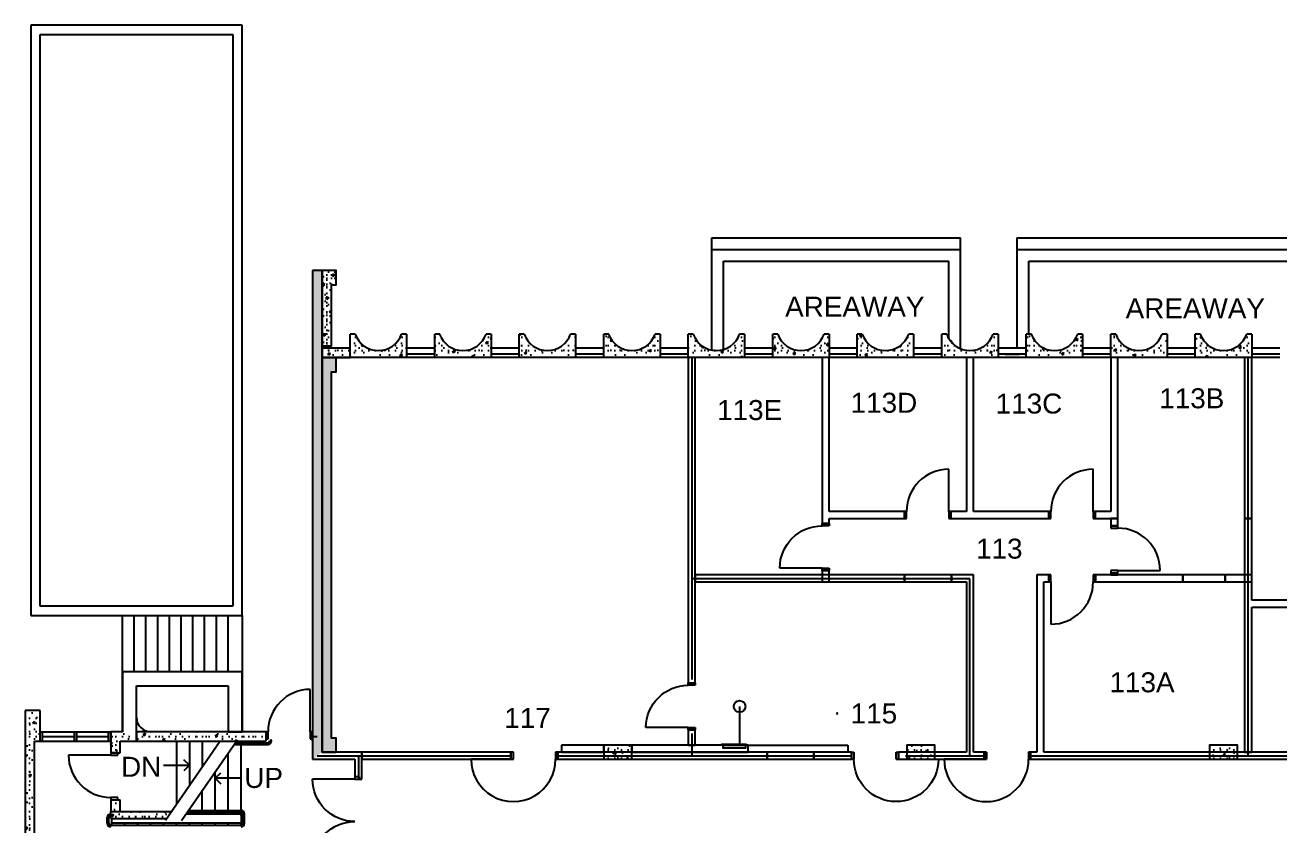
# Model space of a CAD drawing. Header units: inches. Extents: x -627 to 1864, y -404 to 1367.
# Drawn here: x -627 to 442, y 64 to 746 of the extents above; entities that cross this region are included whole.
import ezdxf

# ---------------------------------------------------------------- set-up
doc = ezdxf.new("R2010")
doc.units = ezdxf.units.IN
doc.header["$MEASUREMENT"] = 0
doc.linetypes.add('DASHED 2', pattern=[13.44, 7.68, -5.76])
for name, color, linetype in [('_EWA 95% DWG', 7, 'Continuous'), ('A-DOOR', 4, 'Continuous'), ('A-FILL-RATINGS', 7, 'Continuous'), ('A-GLAZ', 3, 'Continuous'), ('A-HATCH', 7, 'Continuous'), ('A-PFLR-HRAL', 4, 'Continuous'), ('A-PFLR-NOTE', 3, 'Continuous'), ('A-PFLR-STRS', 4, 'Continuous'), ('A-WALL', 5, 'Continuous'), ('A-WALL-PATT', 1, 'Continuous'), ('S-COLS', 6, 'Continuous')]:
    doc.layers.add(name, color=color, linetype=linetype)
doc.styles.add('Arial', font='ARIAL.TTF')
doc.linetypes.add('1 HR RATED', pattern='A,0,[1,BI-11.Shx,S=0.091429,R=0,X=0,Y=0],-14.4,0', length=14.4)
doc.linetypes.add('2 HR RATED', pattern='A,0,[2,BI-11.Shx,S=0.091429,R=0,X=0,Y=0],-14.4,0', length=14.4)
pattern_1 = [(45, (0, 0), (-14.4655, 14.4655), [1.9685, -9.84252]), (45, (-3.057, 11.409), (-14.4655, 14.4655), [1.9685, -9.84252]), (105, (0, 0), (19.7602, 5.29474), [1.9685, -9.84252]), (105, (8.352, 8.352), (19.7602, 5.29474), [1.9685, -9.84252]), (165, (1.392, 1.392), (5.29474, 19.7602), [1.9685, -9.84252]), (165, (9.744, 9.744), (5.29474, 19.7602), [1.9685, -9.84252]), (45, (-1.392, 1.392), (-2.783885, 2.783885), [0, -3.937008, 0, -5.905512]), (90, (-3e-16, 2.784), (-3.937008, 0), [0, -2.952756, 0, -4.92126])]
pattern_2 = [(45, (0, 0), (-20.8303, 20.8303), [1.8425, -15.16535]), (45, (-4.402, 16.428), (-20.8303, 20.8303), [1.8425, -15.16535]), (105, (0, 0), (28.4547, 7.6244), [1.8425, -15.16535]), (105, (12.026, 12.026), (28.4547, 7.6244), [1.8425, -15.16535]), (165, (1.303, 1.303), (7.6244, 28.4547), [1.8425, -15.16535]), (165, (13.33, 13.33), (7.6244, 28.4547), [1.8425, -15.16535]), (45, (-2.0044, 2.0044), (-4.008794, 4.008794), [0, -5.66929, 0, -8.503937]), (90, (-3e-16, 4.009), (-5.66929, 0), [0, -4.25197, 0, -7.086614])]

# ---------------------------------------------------------------- blocks, each defined once
blk = doc.blocks.new('D1 Metal_184')
at = {"color": 0, "linetype": 'ByBlock'}
for p, q in [((-18, 0), (-20, 0)), ((-20, 0), (-20, -6)), ((-18, -6), (-18, 0)), ((20, 0), (18, 0)), ((18, 0), (18, -6)), ((18, 0), (54, 0)), ((20, -6), (20, 0)), ((-20, -6), (-18, -6)), ((18, -6), (20, -6))]:
    blk.add_line(p, q, dxfattribs=at)
blk.add_arc((18, 0), 36, 0, 180, dxfattribs=at)
blk = doc.blocks.new('D1 Metal_365')
at = {"color": 0, "linetype": 'ByBlock'}
for p, q in [((18, 0), (18, 36)), ((-18, 0), (-20, 0)), ((-20, 0), (-20, -6)), ((-18, -6), (-18, 0)), ((20, 0), (18, 0)), ((18, 0), (18, -6)), ((20, -6), (20, 0)), ((-20, -6), (-18, -6)), ((18, -6), (20, -6))]:
    blk.add_line(p, q, dxfattribs=at)
blk.add_arc((18, 0), 36, 90, 180, dxfattribs=at)
blk = doc.blocks.new('D1 Metal_258')
at = {"color": 0, "linetype": 'ByBlock'}
for p, q in [((-18, 0), (-20, 0)), ((-20, 0), (-20, -6)), ((-18, -6), (-18, 0)), ((20, 0), (18, 0)), ((18, 0), (18, -6)), ((18, 0), (54, 0)), ((20, -6), (20, 0)), ((-20, -6), (-18, -6)), ((18, -6), (20, -6))]:
    blk.add_line(p, q, dxfattribs=at)
blk.add_arc((18, 0), 36, 0, 180, dxfattribs=at)
blk = doc.blocks.new('D1 Metal_336')
at = {"color": 0, "linetype": 'ByBlock'}
for p, q in [((18, 0), (18, 36)), ((-18, 0), (-20, 0)), ((-20, 0), (-20, -6)), ((-18, -6), (-18, 0)), ((20, 0), (18, 0)), ((18, 0), (18, -6)), ((20, -6), (20, 0)), ((-20, -6), (-18, -6)), ((18, -6), (20, -6))]:
    blk.add_line(p, q, dxfattribs=at)
blk.add_arc((18, 0), 36, 90, 180, dxfattribs=at)
blk = doc.blocks.new('D1 Metal_269')
at = {"color": 0, "linetype": 'ByBlock'}
for p, q in [((18, 0), (18, 36)), ((-18, 0), (-20, 0)), ((-20, 0), (-20, -6)), ((-18, -6), (-18, 0)), ((20, 0), (18, 0)), ((18, 0), (18, -6)), ((20, -6), (20, 0)), ((-20, -6), (-18, -6)), ((18, -6), (20, -6))]:
    blk.add_line(p, q, dxfattribs=at)
blk.add_arc((18, 0), 36, 90, 180, dxfattribs=at)
blk = doc.blocks.new('D2 Metal_64')
at = {"color": 0, "linetype": 'ByBlock'}
for p, q in [((-36, 0), (-36, 36)), ((36, 0), (36, 36)), ((-38, 0), (-36, 0)), ((-38, -4), (-38, 0)), ((-36, 0), (-36, -4)), ((38, 0), (36, 0)), ((36, 0), (36, -4)), ((38, -4), (38, 0)), ((-36, -4), (-38, -4)), ((36, -4), (38, -4))]:
    blk.add_line(p, q, dxfattribs=at)
for centre, start, end in [((-36, 0), 0, 90), ((36, 0), 90, 180)]:
    blk.add_arc(centre, 36, start, end, dxfattribs=at)
blk = doc.blocks.new('D1 Metal_193')
at = {"color": 0, "linetype": 'ByBlock'}
for p, q in [((18, 0), (18, 36)), ((-18, 0), (-20, 0)), ((-20, 0), (-20, -6)), ((-18, -6), (-18, 0)), ((20, 0), (18, 0)), ((18, 0), (18, -6)), ((20, -6), (20, 0)), ((-20, -6), (-18, -6)), ((18, -6), (20, -6))]:
    blk.add_line(p, q, dxfattribs=at)
blk.add_arc((18, 0), 36, 90, 180, dxfattribs=at)
blk = doc.blocks.new('D1 Metal_230')
at = {"color": 0, "linetype": 'ByBlock'}
for p, q in [((18, 0), (18, 36)), ((-18, 0), (-20, 0)), ((-20, 0), (-20, -6)), ((-18, -6), (-18, 0)), ((20, 0), (18, 0)), ((18, 0), (18, -6)), ((20, -6), (20, 0)), ((-20, -6), (-18, -6)), ((18, -6), (20, -6))]:
    blk.add_line(p, q, dxfattribs=at)
blk.add_arc((18, 0), 36, 90, 180, dxfattribs=at)
blk = doc.blocks.new('D1 Metal_198')
at = {"color": 0, "linetype": 'ByBlock'}
for p, q in [((18, 0), (18, 36)), ((-18, 0), (-20, 0)), ((-20, 0), (-20, -6)), ((-18, -6), (-18, 0)), ((20, 0), (18, 0)), ((18, 0), (18, -6)), ((20, -6), (20, 0)), ((-20, -6), (-18, -6)), ((18, -6), (20, -6))]:
    blk.add_line(p, q, dxfattribs=at)
blk.add_arc((18, 0), 36, 90, 180, dxfattribs=at)
blk = doc.blocks.new('D1 Metal_298')
at = {"color": 0, "linetype": 'ByBlock'}
for p, q in [((18, 0), (18, 36)), ((-18, 0), (-20, 0)), ((-20, 0), (-20, -6)), ((-18, -6), (-18, 0)), ((20, 0), (18, 0)), ((18, 0), (18, -6)), ((20, -6), (20, 0)), ((-20, -6), (-18, -6)), ((18, -6), (20, -6))]:
    blk.add_line(p, q, dxfattribs=at)
blk.add_arc((18, 0), 36, 90, 180, dxfattribs=at)
blk = doc.blocks.new('D1 Metal_299')
at = {"color": 0, "linetype": 'ByBlock'}
for p, q in [((18, 0), (18, 36)), ((-18, 0), (-20, 0)), ((-20, 0), (-20, -6)), ((-18, -6), (-18, 0)), ((20, 0), (18, 0)), ((18, 0), (18, -6)), ((20, -6), (20, 0)), ((-20, -6), (-18, -6)), ((18, -6), (20, -6))]:
    blk.add_line(p, q, dxfattribs=at)
blk.add_arc((18, 0), 36, 90, 180, dxfattribs=at)

msp = doc.modelspace()

# ---------------------------------------------------------------- hatches: boundary and pattern name
at = {"layer": 'A-HATCH'}
h = msp.add_hatch(dxfattribs=at)
h.set_pattern_fill('DOTS', color=256, style=0, pattern_type=2)
h.set_pattern_definition([(212, (0, 0), (-0.231646, 2.434704), [0, -2.1875])])
h.paths.add_polyline_path([(-155, 444, 1), (-155, 442.7, 1)], flags=0)
at = {"layer": 'A-WALL'}
h = msp.add_hatch(dxfattribs=at)
h.set_pattern_fill('LIGHTWEIGHT_CONCRETE', color=256, style=0, pattern_type=2)
h.set_pattern_definition(pattern_2)
h.paths.add_polyline_path([(-341, 474.9, -0.113517), (-346, 482.8), (-350.3, 482.8), (-350.3, 462.8), (-341, 462.8)], flags=0)
h = msp.add_hatch(dxfattribs=at)
h.set_pattern_fill('LIGHTWEIGHT_CONCRETE', color=256, style=0, pattern_type=2)
h.set_pattern_definition(pattern_2)
h.paths.add_polyline_path([(-374.3, 462.8), (-350.3, 462.8), (-350.3, 470.8), (-374.3, 470.8)], flags=0)
h = msp.add_hatch(dxfattribs=at)
h.set_pattern_fill('LIGHTWEIGHT_CONCRETE', color=256, style=0, pattern_type=2)
h.set_pattern_definition(pattern_2)
h.paths.add_polyline_path([(-627.3, 162.3), (-627.3, 136.3), (-614.3, 136.3), (-614.3, 162.3)], flags=0)
at = {"layer": 'A-WALL-PATT'}
h = msp.add_hatch(dxfattribs=at)
h.set_pattern_fill('LIGHTWEIGHT_CONCRETE', color=256, style=0, pattern_type=2)
h.set_pattern_definition(pattern_2)
h.paths.add_polyline_path([(-382.3, 536.8), (-382.3, 120.8), (-374.3, 126.8), (-374.3, 536.8)], flags=0)
h = msp.add_hatch(dxfattribs=at)
h.set_pattern_fill('STRUCTURAL_CONCRETE', color=256, style=0, pattern_type=2)
h.set_pattern_definition(pattern_1)
h.paths.add_polyline_path([(-374.3, 536.8), (-374.3, 472.8), (-366.3, 472.8), (-366.3, 524.8), (-362.3, 524.8), (-362.3, 536.8)], flags=0)
h = msp.add_hatch(dxfattribs=at)
h.set_pattern_fill('LIGHTWEIGHT_CONCRETE', color=256, style=0, pattern_type=2)
h.set_pattern_definition(pattern_2)
h.paths.add_polyline_path([(-306.5, 482.8), (-302.3, 482.8), (-302.3, 462.8), (-341, 462.8), (-341, 474.9, 0.549484)], flags=0)
h = msp.add_hatch(dxfattribs=at)
h.set_pattern_fill('LIGHTWEIGHT_CONCRETE', color=256, style=0, pattern_type=2)
h.set_pattern_definition(pattern_2)
h.paths.add_polyline_path([(-234.5, 482.8), (-230.3, 482.8), (-230.3, 462.8), (-278.3, 462.8), (-278.3, 482.8), (-274, 482.8, 0.707107)], flags=0)
h = msp.add_hatch(dxfattribs=at)
h.set_pattern_fill('LIGHTWEIGHT_CONCRETE', color=256, style=0, pattern_type=2)
h.set_pattern_definition(pattern_2)
h.paths.add_polyline_path([(-162.5, 482.8), (-158.3, 482.8), (-158.3, 462.8), (-206.3, 462.8), (-206.3, 482.8), (-202, 482.8, 0.707107)], flags=0)
h = msp.add_hatch(dxfattribs=at)
h.set_pattern_fill('LIGHTWEIGHT_CONCRETE', color=256, style=0, pattern_type=2)
h.set_pattern_definition(pattern_2)
h.paths.add_polyline_path([(-134.3, 462.8), (-134.3, 482.8), (-130, 482.8, 0.707107), (-90.5, 482.8), (-86.3, 482.8), (-86.3, 462.8)], flags=0)
h = msp.add_hatch(dxfattribs=at)
h.set_pattern_fill('LIGHTWEIGHT_CONCRETE', color=256, style=0, pattern_type=2)
h.set_pattern_definition(pattern_2)
h.paths.add_polyline_path([(-32.3, 469.5), (-32.3, 469.7, 0.239743), (-18.5, 482.8), (-14.3, 482.8), (-14.3, 462.8), (-62.3, 462.8), (-62.3, 482.8), (-58, 482.8, 0.265837), (-42.3, 469.2), (-42.3, 469.1)], flags=0)
h = msp.add_hatch(dxfattribs=at)
h.set_pattern_fill('LIGHTWEIGHT_CONCRETE', color=256, style=0, pattern_type=2)
h.set_pattern_definition(pattern_2)
h.paths.add_polyline_path([(9.7, 482.8), (14, 482.8, 0.707107), (53.5, 482.8), (57.7, 482.8), (57.7, 462.8), (9.7, 462.8)], flags=0)
h = msp.add_hatch(dxfattribs=at)
h.set_pattern_fill('LIGHTWEIGHT_CONCRETE', color=256, style=0, pattern_type=2)
h.set_pattern_definition(pattern_2)
h.paths.add_polyline_path([(81.7, 462.8), (81.7, 482.8), (86, 482.8, 0.707107), (125.5, 482.8), (129.7, 482.8), (129.7, 462.8)], flags=0)
h = msp.add_hatch(dxfattribs=at)
h.set_pattern_fill('LIGHTWEIGHT_CONCRETE', color=256, style=0, pattern_type=2)
h.set_pattern_definition(pattern_2)
h.paths.add_polyline_path([(169.7, 470.3), (169.7, 470.4, 0.429228), (197.5, 482.8), (201.7, 482.8), (201.7, 462.8), (153.7, 462.8), (153.7, 482.8), (158, 482.8, 0.050358), (159.7, 479), (159.7, 478.9)], flags=0)
h = msp.add_hatch(dxfattribs=at)
h.set_pattern_fill('LIGHTWEIGHT_CONCRETE', color=256, style=0, pattern_type=2)
h.set_pattern_definition(pattern_2)
h.paths.add_polyline_path([(225.7, 482.8), (230, 482.8, 0.707107), (269.5, 482.8), (273.7, 482.8), (273.7, 462.8), (225.7, 462.8)], flags=0)
h = msp.add_hatch(dxfattribs=at)
h.set_pattern_fill('LIGHTWEIGHT_CONCRETE', color=256, style=0, pattern_type=2)
h.set_pattern_definition(pattern_2)
h.paths.add_polyline_path([(345.7, 462.8), (297.7, 462.8), (297.7, 482.8), (302, 482.8, 0.707107), (341.5, 482.8), (345.7, 482.8)], flags=0)
h = msp.add_hatch(dxfattribs=at)
h.set_pattern_fill('LIGHTWEIGHT_CONCRETE', color=256, style=0, pattern_type=2)
h.set_pattern_definition(pattern_2)
h.paths.add_polyline_path([(413.5, 482.8), (417.7, 482.8), (417.7, 462.8), (369.7, 462.8), (369.7, 482.8), (374, 482.8, 0.707107)], flags=0)
h = msp.add_hatch(dxfattribs=at)
h.set_pattern_fill('STRUCTURAL_CONCRETE', color=256, style=0, pattern_type=2)
h.set_pattern_definition(pattern_1)
h.paths.add_polyline_path([(-374.3, 462.8), (-374.3, 126.8), (-362.3, 126.8), (-362.3, 138.8), (-366.3, 138.8), (-366.3, 450.8), (-362.3, 450.8), (-362.3, 462.8)], flags=0)
h = msp.add_hatch(dxfattribs=at)
h.set_pattern_fill('LIGHTWEIGHT_CONCRETE', color=256, style=0, pattern_type=2)
h.set_pattern_definition(pattern_2)
h.paths.add_polyline_path([(-546.3, 136.3), (-532.3, 136.3), (-544.3, 144.3), (-554.3, 144.3)], flags=0)
h = msp.add_hatch(dxfattribs=at)
h.set_pattern_fill('LIGHTWEIGHT_CONCRETE', color=256, style=0, pattern_type=2)
h.set_pattern_definition(pattern_2)
h.paths.add_polyline_path([(-546.3, 136.3), (-554.3, 144.3), (-554.3, 126.4), (-546.3, 126.4)], flags=0)
h = msp.add_hatch(dxfattribs=at)
h.set_pattern_fill('LIGHTWEIGHT_CONCRETE', color=256, style=0, pattern_type=2)
h.set_pattern_definition(pattern_2)
h.paths.add_polyline_path([(-423.2, 144.3), (-532.3, 144.3), (-532.3, 136.3), (-423.2, 136.3)], flags=0)
h = msp.add_hatch(dxfattribs=at)
h.set_pattern_fill('LIGHTWEIGHT_CONCRETE', color=256, style=0, pattern_type=2)
h.set_pattern_definition(pattern_2)
h.paths.add_polyline_path([(-627.3, 136.3), (-627.3, -2.7), (-619.3, -2.7), (-619.3, 136.3)], flags=0)
h = msp.add_hatch(dxfattribs=at)
h.set_pattern_fill('LIGHTWEIGHT_CONCRETE', color=256, style=0, pattern_type=2)
h.set_pattern_definition(pattern_2)
h.paths.add_polyline_path([(-134.3, 120.8), (-110.3, 120.8), (-110.3, 132.8), (-134.3, 132.8)], flags=0)
h = msp.add_hatch(dxfattribs=at)
h.set_pattern_fill('LIGHTWEIGHT_CONCRETE', color=256, style=0, pattern_type=2)
h.set_pattern_definition(pattern_2)
h.paths.add_polyline_path([(123.8, 120.8), (147.8, 120.8), (147.8, 132.8), (123.8, 132.8)], flags=0)
h = msp.add_hatch(dxfattribs=at)
h.set_pattern_fill('LIGHTWEIGHT_CONCRETE', color=256, style=0, pattern_type=2)
h.set_pattern_definition(pattern_2)
h.paths.add_polyline_path([(381.7, 120.8), (405.7, 120.8), (405.7, 132.8), (381.7, 132.8)], flags=0)
h = msp.add_hatch(dxfattribs=at)
h.set_pattern_fill('LIGHTWEIGHT_CONCRETE', color=256, style=0, pattern_type=2)
h.set_pattern_definition(pattern_2)
h.paths.add_polyline_path([(-546.3, 86.4), (-554.3, 86.4), (-554.3, 76.4), (-546.3, 76.4)], flags=0)
h = msp.add_hatch(dxfattribs=at)
h.set_pattern_fill('LIGHTWEIGHT_CONCRETE', color=256, style=0, pattern_type=2)
h.set_pattern_definition(pattern_2)
h.paths.add_polyline_path([(-502.4, 76.3), (-506.5, 70.3), (-554.3, 70.3), (-554.3, 76.4)], flags=0)

# ---------------------------------------------------------------- linework, layer by layer
at = {"layer": '_EWA 95% DWG', "linetype": 'Continuous'}
msp.add_lwpolyline([(64.5, 159.3, 1), (64.5, 160.3, 1)], format="xyb", close=True, dxfattribs=at)
at = {"layer": 'A-DOOR', "linetype": 'Continuous'}
msp.add_line((191.7, 126.8), (191.7, 120.8), dxfattribs=at)
at = {"layer": 'A-FILL-RATINGS', "linetype": '2 HR RATED'}
msp.add_line((-382.3, 140.3), (-378.3, 140.3), dxfattribs=at)
at = {"layer": 'A-FILL-RATINGS', "linetype": '1 HR RATED'}
for p, q in [((177.7, 123.8), (191.7, 123.8)), ((-554.3, 74.1), (-554.3, 72.6))]:
    msp.add_line(p, q, dxfattribs=at)
at = {"layer": 'A-GLAZ', "linetype": 'Continuous'}
for p, q in [((-278.3, 470.8), (-302.3, 470.8)), ((-278.3, 470.8), (-302.3, 470.8)), ((-206.3, 470.8), (-230.3, 470.8)), ((-206.3, 470.8), (-230.3, 470.8)), ((-134.3, 470.8), (-158.3, 470.8)), ((-62.3, 470.8), (-86.3, 470.8)), ((9.7, 470.8), (-14.3, 470.8)), ((81.7, 470.8), (57.7, 470.8)), ((153.7, 470.8), (129.7, 470.8)), ((225.7, 470.8), (201.7, 470.8)), ((297.7, 470.8), (273.7, 470.8)), ((369.7, 470.8), (345.7, 470.8)), ((441.7, 470.8), (417.7, 470.8)), ((-278.3, 465.8), (-302.3, 465.8)), ((-278.3, 462.8), (-302.3, 462.8)), ((-278.3, 462.8), (-302.3, 462.8)), ((-206.3, 465.8), (-230.3, 465.8)), ((-206.3, 462.8), (-230.3, 462.8)), ((-206.3, 462.8), (-230.3, 462.8)), ((-134.3, 465.8), (-158.3, 465.8)), ((-134.3, 462.8), (-158.3, 462.8)), ((-62.3, 465.8), (-86.3, 465.8)), ((-62.3, 462.8), (-86.3, 462.8)), ((9.7, 465.8), (-14.3, 465.8)), ((9.7, 462.8), (-14.3, 462.8)), ((81.7, 465.8), (57.7, 465.8)), ((81.7, 462.8), (57.7, 462.8)), ((153.7, 465.8), (129.7, 465.8)), ((153.7, 462.8), (129.7, 462.8)), ((225.7, 465.8), (201.7, 465.8)), ((225.7, 462.8), (201.7, 462.8)), ((207.7, 465.8), (219.7, 465.8)), ((297.7, 465.8), (273.7, 465.8)), ((297.7, 462.8), (273.7, 462.8)), ((369.7, 465.8), (345.7, 465.8)), ((369.7, 462.8), (345.7, 462.8)), ((441.7, 465.8), (417.7, 465.8)), ((441.7, 462.8), (417.7, 462.8)), ((-18.6, 165.8), (-18.6, 132.8))]:
    msp.add_line(p, q, dxfattribs=at)
for points in [[(-12.6, 133.8), (-12.6, 132.8), (-33.6, 132.8), (-33.6, 133.8)], [(-13.6, 132.8), (-13.6, 130.3), (-32.6, 130.3), (-32.6, 132.8)]]:
    msp.add_lwpolyline(points, close=True, dxfattribs=at)
msp.add_circle((-18.6, 165.8), 5, dxfattribs=at)
at = {"layer": 'A-PFLR-HRAL', "linetype": 'Continuous'}
for p, q in [((-449.3, 133.4), (-420.3, 133.4)), ((-448.2, 134.9), (-420.3, 134.9)), ((-488.9, 75.8), (-443.3, 75.8)), ((-487.9, 77.3), (-443.3, 77.3)), ((-557.3, 66.3), (-557.3, 71.1)), ((-555.8, 66.3), (-555.8, 71.1)), ((-554.3, 64.8), (-443.3, 64.8)), ((-441.8, 66.3), (-441.8, 74.3)), ((-440.3, 66.3), (-440.3, 74.3))]:
    msp.add_line(p, q, dxfattribs=at)
for centre, radius, start, end in [((-420.3, 136.4), 1.5, 270, 0), ((-420.3, 136.4), 3, 270, 0), ((-418, 136.4), 0.75, 0, 180), ((-443.3, 74.3), 3, 0, 90), ((-443.3, 74.3), 1.5, 0, 90), ((-554.3, 71.1), 3, 90, 180), ((-554.3, 66.3), 3, 180, 270), ((-554.3, 71.1), 1.5, 90, 180), ((-554.3, 66.3), 1.5, 180, 270), ((-443.3, 66.3), 1.5, 270, 0), ((-443.3, 66.3), 3, 270, 0)]:
    msp.add_arc(centre, radius, start, end, dxfattribs=at)
at = {"layer": 'A-PFLR-NOTE', "linetype": 'Continuous'}
for p, q in [((-487.3, 115.7), (-492, 120.4)), ((-509.3, 115.7), (-487.3, 115.7)), ((-487.3, 115.7), (-492, 111.1)), ((-465.3, 104.6), (-460.6, 109.3)), ((-443.3, 104.6), (-465.3, 104.6)), ((-465.3, 104.6), (-460.6, 99.9))]:
    msp.add_line(p, q, dxfattribs=at)
at = {"layer": 'A-PFLR-STRS', "linetype": 'Continuous'}
for p, q in [((-461, 136.3), (-507.7, 68.6)), ((-498.3, 136.3), (-498.3, 82.4)), ((-493.9, 68.6), (-447.2, 136.3)), ((-487.3, 136.3), (-487.3, 98.3)), ((-476.3, 136.3), (-476.3, 114.3)), ((-443.3, 77.3), (-443.3, 136.3)), ((-454.3, 77.3), (-454.3, 126.1)), ((-465.3, 77.3), (-465.3, 110.2)), ((-476.3, 77.3), (-476.3, 94.2))]:
    msp.add_line(p, q, dxfattribs=at)
at = {"layer": 'A-WALL', "linetype": 'Continuous'}
for p, q in [((-622.3, 745.8), (-622.3, 243.3)), ((-442.3, 745.8), (-622.3, 745.8)), ((-614.3, 251.3), (-614.3, 737.8)), ((-614.3, 737.8), (-450.3, 737.8)), ((-450.3, 737.8), (-450.3, 251.3)), ((-442.3, 737.8), (-442.3, 745.8)), ((-442.3, 243.3), (-442.3, 737.8)), ((-42.3, 564.8), (169.7, 564.8)), ((-42.3, 469.1), (-42.3, 564.8)), ((169.7, 470.3), (169.7, 564.8)), ((217.7, 564.8), (523.7, 564.8)), ((217.7, 564.8), (217.7, 470.7)), ((-42.3, 554.8), (169.7, 554.8)), ((217.7, 554.8), (523.7, 554.8)), ((-382.3, 536.8), (-382.3, 120.8)), ((-374.3, 536.8), (-382.3, 536.8)), ((-374.3, 126.8), (-374.3, 536.8)), ((-32.3, 544.8), (159.7, 544.8)), ((-32.3, 469.5), (-32.3, 544.8)), ((159.7, 478.9), (159.7, 544.8)), ((227.8, 544.8), (513.7, 544.8)), ((227.8, 482.7), (227.8, 544.8)), ((-350.3, 462.8), (-350.3, 482.8)), ((-346, 482.8), (-350.3, 482.8)), ((-302.3, 482.8), (-306.5, 482.8)), ((-302.3, 482.8), (-302.3, 462.8)), ((-278.3, 462.8), (-278.3, 482.8)), ((-274, 482.8), (-278.3, 482.8)), ((-230.3, 482.8), (-234.5, 482.8)), ((-230.3, 482.8), (-230.3, 462.8)), ((-206.3, 462.8), (-206.3, 482.8)), ((-202, 482.8), (-206.3, 482.8)), ((-158.3, 482.8), (-162.5, 482.8)), ((-158.3, 482.8), (-158.3, 462.8)), ((-134.3, 462.8), (-134.3, 482.8)), ((-130, 482.8), (-134.3, 482.8)), ((-86.3, 482.8), (-90.5, 482.8)), ((-86.3, 482.8), (-86.3, 462.8)), ((-62.3, 462.8), (-62.3, 482.8)), ((-58, 482.8), (-62.3, 482.8)), ((-14.3, 482.8), (-18.5, 482.8)), ((-14.3, 482.8), (-14.3, 462.8)), ((9.7, 462.8), (9.7, 482.8)), ((14, 482.8), (9.7, 482.8)), ((57.7, 482.8), (53.5, 482.8)), ((57.7, 482.8), (57.7, 462.8)), ((81.7, 462.8), (81.7, 482.8)), ((86, 482.8), (81.7, 482.8)), ((129.7, 482.8), (125.5, 482.8)), ((129.7, 482.8), (129.7, 462.8)), ((153.7, 462.8), (153.7, 482.8)), ((158, 482.8), (153.7, 482.8)), ((201.7, 482.8), (197.5, 482.8)), ((201.7, 482.8), (201.7, 462.8)), ((225.7, 462.8), (225.7, 482.8)), ((230, 482.8), (225.7, 482.8)), ((273.7, 482.8), (269.5, 482.8)), ((273.7, 482.8), (273.7, 462.8)), ((297.7, 462.8), (297.7, 482.8)), ((302, 482.8), (297.7, 482.8)), ((345.7, 482.8), (341.5, 482.8)), ((345.7, 482.8), (345.7, 462.8)), ((369.7, 462.8), (369.7, 482.8)), ((374, 482.8), (369.7, 482.8)), ((417.7, 482.8), (413.5, 482.8)), ((417.7, 482.8), (417.7, 462.8)), ((-350.3, 470.8), (-374.3, 470.8)), ((-374.3, 470.8), (-374.3, 462.8)), ((-350.3, 470.8), (-374.3, 470.8)), ((-350.3, 462.8), (-350.3, 470.8)), ((-374.3, 462.8), (-350.3, 462.8)), ((-350.3, 462.8), (-374.3, 462.8)), ((-302.3, 462.8), (-350.3, 462.8)), ((-230.3, 462.8), (-278.3, 462.8)), ((-158.3, 462.8), (-206.3, 462.8)), ((-86.3, 462.8), (-134.3, 462.8)), ((-62.3, 462.8), (-62.3, 185.8)), ((-56.3, 462.8), (-62.3, 462.8)), ((-14.3, 462.8), (-62.3, 462.8)), ((-56.3, 185.8), (-56.3, 462.8)), ((57.7, 462.8), (9.7, 462.8)), ((51.7, 462.8), (51.7, 321.5)), ((57.7, 462.8), (51.7, 462.8)), ((57.7, 331.8), (57.7, 462.8)), ((129.7, 462.8), (81.7, 462.8)), ((201.7, 462.8), (153.7, 462.8)), ((174.7, 462.8), (174.7, 331.8)), ((180.7, 462.8), (174.7, 462.8)), ((180.7, 331.8), (180.7, 462.8)), ((273.7, 462.8), (225.7, 462.8)), ((297.7, 462.8), (297.7, 331.8)), ((303.7, 462.8), (297.7, 462.8)), ((345.7, 462.8), (297.7, 462.8)), ((303.7, 325.8), (303.7, 462.8)), ((417.7, 462.8), (369.7, 462.8)), ((411.7, 462.8), (411.7, 325.8)), ((417.7, 462.8), (411.7, 462.8)), ((417.7, 325.8), (417.7, 462.8)), ((121.8, 331.8), (57.7, 331.8)), ((121.8, 325.8), (121.8, 331.8)), ((161.7, 325.8), (161.7, 331.8)), ((174.7, 331.8), (161.7, 331.8)), ((244.8, 331.8), (180.7, 331.8)), ((244.8, 325.8), (244.8, 331.8)), ((284.7, 325.8), (284.7, 331.8)), ((297.7, 331.8), (284.7, 331.8)), ((51.7, 321.5), (57.7, 321.5)), ((57.7, 321.5), (51.7, 321.5)), ((57.7, 321.5), (57.7, 325.8)), ((57.7, 325.8), (121.8, 325.8)), ((161.7, 325.8), (244.8, 325.8)), ((284.7, 325.8), (303.7, 325.8)), ((297.7, 325.8), (297.7, 319.5)), ((303.7, 325.8), (297.7, 325.8)), ((303.7, 319.5), (303.7, 325.8)), ((417.7, 325.8), (411.7, 325.8)), ((411.7, 325.8), (411.7, 126.8)), ((411.7, 325.8), (417.7, 325.8)), ((417.7, 256.3), (417.7, 325.8)), ((297.7, 319.5), (303.7, 319.5)), ((51.7, 281.6), (51.7, 271.8)), ((57.7, 281.6), (51.7, 281.6)), ((51.7, 281.6), (57.7, 281.6)), ((57.7, 277.8), (57.7, 281.6)), ((297.7, 279.6), (303.7, 279.6)), ((297.7, 279.6), (297.7, 277.8)), ((303.7, 277.8), (303.7, 279.6)), ((57.7, 277.8), (-56.3, 277.8)), ((-56.3, 277.8), (-56.3, 271.8)), ((-56.3, 271.8), (57.7, 271.8)), ((51.7, 271.8), (122, 271.8)), ((57.7, 271.8), (57.7, 277.8)), ((122, 277.8), (57.7, 277.8)), ((161.9, 277.8), (122, 277.8)), ((122, 277.8), (122, 271.8)), ((122, 271.8), (122, 277.8)), ((122, 271.8), (161.9, 271.8)), ((161.9, 271.8), (161.9, 277.8)), ((180.7, 277.8), (161.9, 277.8)), ((161.9, 277.8), (161.9, 271.8)), ((161.9, 271.8), (174.7, 271.8)), ((174.7, 271.8), (174.7, 126.8)), ((180.7, 271.8), (180.7, 277.8)), ((180.7, 126.8), (180.7, 271.8)), ((244.8, 277.8), (234.7, 277.8)), ((234.7, 277.8), (234.7, 126.8)), ((240.7, 271.8), (244.8, 271.8)), ((240.7, 126.8), (240.7, 271.8)), ((244.8, 277.8), (244.8, 271.8)), ((284.7, 277.8), (284.7, 271.8)), ((359, 277.8), (284.7, 277.8)), ((284.7, 271.8), (359, 271.8)), ((297.7, 277.8), (303.7, 277.8)), ((395, 277.8), (359, 277.8)), ((359, 277.8), (359, 271.8)), ((359, 271.8), (359, 277.8)), ((359, 271.8), (395, 271.8)), ((395, 271.8), (395, 277.8)), ((417.7, 277.8), (395, 277.8)), ((395, 277.8), (395, 271.8)), ((395, 271.8), (417.7, 271.8)), ((417.7, 271.8), (417.7, 277.8)), ((-450.3, 251.3), (-614.3, 251.3)), ((525.7, 256.3), (417.7, 256.3)), ((417.7, 126.8), (417.7, 250.3)), ((417.7, 250.3), (543.7, 250.3)), ((-622.3, 243.3), (-442.3, 243.3)), ((-544.3, 144.3), (-544.3, 243.3)), ((-534.3, 195.3), (-534.3, 243.3)), ((-524.3, 195.3), (-524.3, 243.3)), ((-514.3, 195.3), (-514.3, 243.3)), ((-504.3, 195.3), (-504.3, 243.3)), ((-494.3, 195.3), (-494.3, 243.3)), ((-484.3, 195.3), (-484.3, 243.3)), ((-474.3, 195.3), (-474.3, 243.3)), ((-464.3, 195.3), (-464.3, 243.3)), ((-454.3, 195.3), (-454.3, 243.3)), ((-442.3, 243.3), (-442.3, 144.3)), ((-442.3, 195.3), (-544.3, 195.3)), ((-544.3, 195.3), (-544.3, 144.3)), ((-442.3, 144.3), (-442.3, 195.3)), ((-532.3, 183.3), (-454.3, 183.3)), ((-532.3, 136.3), (-532.3, 183.3)), ((-454.3, 183.3), (-454.3, 144.3)), ((-62.3, 185.8), (-56.3, 185.8)), ((-627.3, 162.3), (-627.3, 136.3)), ((-614.3, 162.3), (-627.3, 162.3)), ((-614.3, 136.3), (-614.3, 162.3)), ((-614.3, 144.3), (-554.3, 144.3)), ((-614.3, 136.3), (-614.3, 144.3)), ((-612.3, 136.3), (-612.3, 144.3)), ((-612.3, 140.3), (-585.3, 140.3)), ((-585.3, 136.3), (-585.3, 144.3)), ((-583.3, 136.3), (-583.3, 144.3)), ((-583.3, 140.3), (-556.3, 140.3)), ((-556.3, 136.3), (-556.3, 144.3)), ((-544.3, 144.3), (-554.3, 144.3)), ((-554.3, 144.3), (-554.3, 126.4)), ((-554.3, 136.3), (-554.3, 144.3)), ((-423.2, 144.3), (-532.3, 144.3)), ((-532.3, 144.3), (-532.3, 136.3)), ((-454.3, 144.3), (-442.3, 144.3)), ((-422.3, 144.3), (-423.2, 144.3)), ((-422.3, 144.3), (-422.3, 136.3)), ((-382.3, 136.3), (-382.3, 144.3)), ((-62.3, 145.8), (-56.3, 145.8)), ((-62.3, 145.8), (-62.3, 132.8)), ((-56.3, 132.8), (-56.3, 145.8)), ((-627.3, 136.3), (-627.3, -2.7)), ((-619.3, -2.7), (-619.3, 136.3)), ((-619.3, 136.3), (-614.3, 136.3)), ((-614.3, 136.3), (-554.3, 136.3)), ((-546.3, 136.3), (-532.3, 136.3)), ((-546.3, 126.4), (-546.3, 136.3)), ((-532.3, 136.3), (-423.2, 136.3)), ((-423.2, 136.3), (-422.3, 136.3)), ((-134.3, 132.8), (-170.3, 132.8)), ((-170.3, 132.8), (-170.3, 126.8)), ((-134.3, 126.8), (-134.3, 132.8)), ((-11.3, 132.8), (-110.3, 132.8)), ((-110.3, 132.8), (-110.3, 126.8)), ((-62.3, 132.8), (-56.3, 132.8)), ((-11.3, 126.8), (-11.3, 132.8)), ((-554.3, 126.4), (-546.3, 126.4)), ((-382.3, 120.8), (-346.3, 120.8)), ((-340.3, 126.8), (-374.3, 126.8)), ((-346.3, 120.8), (-346.3, 103.8)), ((-340.3, 103.8), (-340.3, 126.8)), ((-213.3, 126.8), (-340.3, 126.8)), ((-340.3, 126.8), (-340.3, 120.8)), ((-340.3, 120.8), (-213.3, 120.8)), ((-213.3, 120.8), (-213.3, 126.8)), ((4.8, 126.8), (-173.3, 126.8)), ((-173.3, 126.8), (-173.3, 120.8)), ((-173.3, 120.8), (4.8, 120.8)), ((-170.3, 126.8), (-134.3, 126.8)), ((-110.3, 126.8), (-11.3, 126.8)), ((44.7, 126.8), (4.8, 126.8)), ((4.8, 126.8), (4.8, 120.8)), ((4.8, 120.8), (4.8, 126.8)), ((4.8, 120.8), (44.7, 120.8)), ((44.7, 120.8), (44.7, 126.8)), ((76.8, 126.8), (44.7, 126.8)), ((44.7, 126.8), (44.7, 120.8)), ((44.7, 120.8), (76.8, 120.8)), ((76.8, 126.8), (76.8, 120.8)), ((76.8, 120.8), (76.8, 126.8)), ((116.7, 120.8), (116.7, 126.8)), ((174.7, 126.8), (116.7, 126.8)), ((116.7, 126.8), (116.7, 120.8)), ((122.7, 120.8), (180.7, 120.8)), ((189.8, 126.8), (180.7, 126.8)), ((180.7, 120.8), (189.8, 120.8)), ((189.8, 120.8), (189.8, 126.8)), ((229.7, 120.8), (229.7, 126.8)), ((234.7, 126.8), (229.7, 126.8)), ((229.7, 120.8), (240.7, 120.8)), ((498, 126.8), (240.7, 126.8)), ((240.7, 120.8), (498, 120.8)), ((411.7, 126.8), (417.7, 126.8)), ((-346.3, 103.8), (-340.3, 103.8)), ((-554.3, 86.4), (-546.3, 86.4)), ((-554.3, 86.4), (-554.3, 76.4)), ((-546.3, 76.4), (-546.3, 86.4)), ((-554.3, 76.4), (-546.3, 76.4)), ((-554.3, 70.3), (-554.3, 76.4)), ((-554.3, 76.4), (-502.4, 76.3)), ((-487.3, 77.3), (-487.3, 78.3)), ((-487.3, 74.3), (-487.3, 75.8)), ((-476.3, 74.3), (-476.3, 75.8)), ((-465.3, 74.3), (-465.3, 75.8)), ((-454.3, 74.3), (-454.3, 75.8)), ((-443.3, 72.8), (-443.3, 75.8)), ((-554.3, 70.3), (-506.5, 70.3)), ((-553.3, 64.8), (-553.3, 70.3)), ((-443.3, 66.3), (-553.3, 66.3)), ((-542.3, 64.8), (-542.3, 66.3)), ((-531.3, 64.8), (-531.3, 66.3)), ((-520.3, 64.8), (-520.3, 66.3)), ((-509.3, 64.8), (-509.3, 66.3)), ((-498.3, 64.8), (-498.3, 66.3)), ((-490, 74.3), (-443.3, 74.3)), ((-487.3, 64.8), (-487.3, 66.3)), ((-476.3, 64.8), (-476.3, 66.3)), ((-465.3, 64.8), (-465.3, 66.3)), ((-454.3, 64.8), (-454.3, 66.3)), ((-443.3, 72.8), (-443.3, 66.3)), ((-443.3, 64.8), (-443.3, 66.3))]:
    msp.add_line(p, q, dxfattribs=at)
at = {"layer": 'A-WALL', "linetype": 'DASHED 2'}
for p, q in [((-213.3, 126.8), (-213.3, 120.8)), ((-173.3, 120.8), (-173.3, 126.8))]:
    msp.add_line(p, q, dxfattribs=at)
at = {"layer": 'A-WALL', "linetype": 'Continuous'}
for points in [[(-374.3, 536.8), (-374.3, 472.8), (-366.3, 472.8), (-366.3, 524.8), (-362.3, 524.8), (-362.3, 536.8)], [(-374.3, 462.8), (-374.3, 126.8), (-362.3, 126.8), (-362.3, 138.8), (-366.3, 138.8), (-366.3, 450.8), (-362.3, 450.8), (-362.3, 462.8)]]:
    msp.add_lwpolyline(points, close=True, dxfattribs=at)
for points in [[(-11.3, 132.8), (73.8, 132.8)], [(73.8, 132.8), (73.8, 126.8)]]:
    msp.add_lwpolyline(points, dxfattribs=at)
for centre, radius, start, end in [((-326.3, 489.8), 21, 199.4712, 340.5288), ((-254.3, 489.8), 21, 199.4712, 340.5288), ((-182.3, 489.8), 21, 199.4712, 340.5288), ((-110.3, 489.8), 21, 199.4712, 340.5288), ((-38.3, 489.8), 21, 199.4712, 340.5288), ((33.7, 489.8), 21, 199.4712, 340.5288), ((105.7, 489.8), 21, 199.4712, 340.5288), ((177.7, 489.8), 21, 199.4712, 340.5288), ((249.7, 489.8), 21, 199.4712, 340.5288), ((321.7, 489.8), 21, 199.4712, 340.5288), ((393.7, 489.8), 21, 199.4712, 340.5288), ((-520.3, 156.3), 12, 180, 270)]:
    msp.add_arc(centre, radius, start, end, dxfattribs=at)
at = {"layer": 'A-WALL-PATT', "linetype": '1 HR RATED'}
for p, q in [((-59.3, 462.7), (-59.3, 188.8)), ((414.7, 123.8), (414.7, 462.8)), ((177.7, 274.3), (-59.3, 274.3)), ((177.7, 123.8), (177.7, 274.3)), ((-59.3, 142.8), (-59.3, 123.8)), ((-378.3, 123.8), (-213.3, 123.8)), ((-173.3, 123.8), (76.8, 123.8)), ((122.7, 123.8), (177.7, 123.8)), ((229.7, 123.8), (579.8, 123.8))]:
    msp.add_line(p, q, dxfattribs=at)
at = {"layer": 'A-WALL-PATT', "linetype": '2 HR RATED'}
msp.add_line((-343, 103.8), (-343, 123.8), dxfattribs=at)
at = {"layer": 'S-COLS', "linetype": 'Continuous'}
for points in [[(-134.3, 120.8), (-110.3, 120.8), (-110.3, 132.8), (-134.3, 132.8)], [(123.8, 120.8), (147.8, 120.8), (147.8, 132.8), (123.8, 132.8)], [(381.7, 120.8), (405.7, 120.8), (405.7, 132.8), (381.7, 132.8)]]:
    msp.add_lwpolyline(points, close=True, dxfattribs=at)

# ---------------------------------------------------------------- block references
at = {"layer": 'A-DOOR', "linetype": 'Continuous'}
for name, p in [('D1 Metal_298', (141.7, 331.8)), ('D1 Metal_299', (264.7, 331.8)), ('D1 Metal_230', (-402.3, 144.3))]:
    msp.add_blockref(name, p, dxfattribs=at)
at = {"layer": 'A-DOOR', "linetype": 'Continuous', "xscale": -1}
for name, p, rotation in [('D1 Metal_198', (51.7, 301.5), 90), ('D1 Metal_336', (-62.3, 165.8), 90), ('D1 Metal_258', (96.8, 120.8), 180), ('D2 Metal_64', (-346.3, 67.8), 90)]:
    msp.add_blockref(name, p, dxfattribs=dict(at, rotation=rotation))
at = {"layer": 'A-DOOR', "linetype": 'Continuous'}
for name, p, rotation in [('D1 Metal_269', (303.7, 299.6), 270), ('D1 Metal_193', (264.7, 271.8), 180), ('D1 Metal_365', (-554.3, 106.4), 90), ('D1 Metal_184', (-193.3, 120.8), 180.0000000000005), ('D1 Metal_258', (209.7, 120.8), 180)]:
    msp.add_blockref(name, p, dxfattribs=dict(at, rotation=rotation))

# ---------------------------------------------------------------- texts
at = {"layer": 'A-PFLR-NOTE', "char_height": 17, "style": 'Arial'}
for s, insert, attachment_point in [('\\A1;{\\fArial|b0|i0|c0|p34;AREAWAY}', (79.6, 497.6), 8), ('\\A1;{\\fArial|b0|i0|c0|p34;AREAWAY}', (369.7, 496.2), 8), ('\\A1;{\\fArial|b0|i0|c0|p34;DN}', (-545.5, 114.4), 4), ('\\A1;{\\fArial|b0|i0|c0|p34;UP}', (-440.5, 104.8), 4)]:
    msp.add_mtext(s, dxfattribs=dict(at, insert=insert, attachment_point=attachment_point))
at = {"layer": 'A-PFLR-NOTE', "char_height": 17, "attachment_point": 8, "style": 'Arial'}
for s, insert, line_spacing_factor in [('113D', (104.4, 415.6), 0.909009), ('113C', (228, 414.9), 0.905302), ('113B', (366.7, 419.4), 0.92), ('113E', (-10, 409.4), 0.909009), ('113', (202.7, 291.4), 0.929243), ('113A', (324.3, 177.6), 0.908367), ('117', (-199.2, 147.5), 0.908124), ('115', (95.9, 151.1), 0.914167)]:
    msp.add_mtext(s, dxfattribs=dict(at, insert=insert, line_spacing_factor=line_spacing_factor))

doc.saveas('drawing.dxf')
